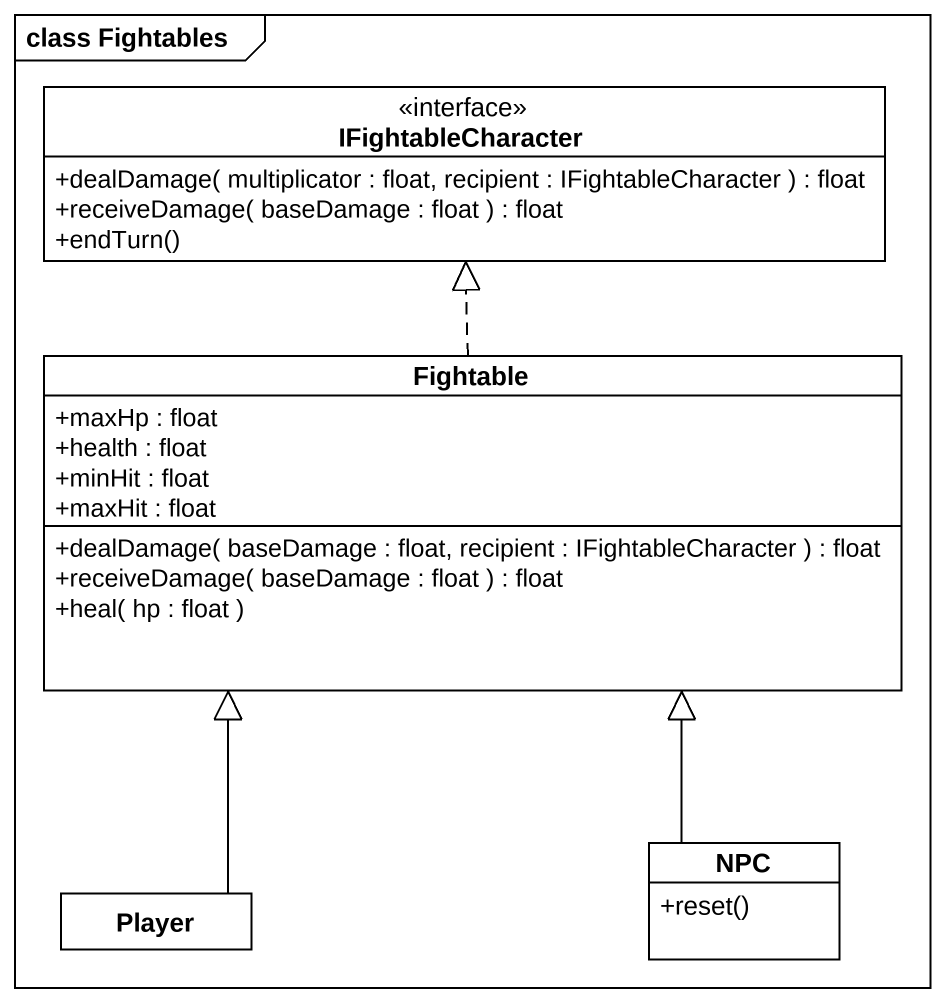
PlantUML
@startuml
mainframe class Fightables
hide circle
hide empty members
skinparam classAttributeIconSize 0
interface IFightableCharacter {
  +dealDamage( multiplicator : float, recipient : IFightableCharacter ) : float
  +receiveDamage( baseDamage : float ) : float
  +endTurn()
}
class Fightable {
  +maxHp : float
  +health : float
  +minHit : float
  +maxHit : float
  +dealDamage( baseDamage : float, recipient : IFightableCharacter ) : float
  +receiveDamage( baseDamage : float ) : float
  +heal( hp : float )
}
class Player
class NPC {
  +reset()
}
Fightable .up.|> IFightableCharacter
Player -up-|> Fightable
NPC -up-|> Fightable
@enduml
